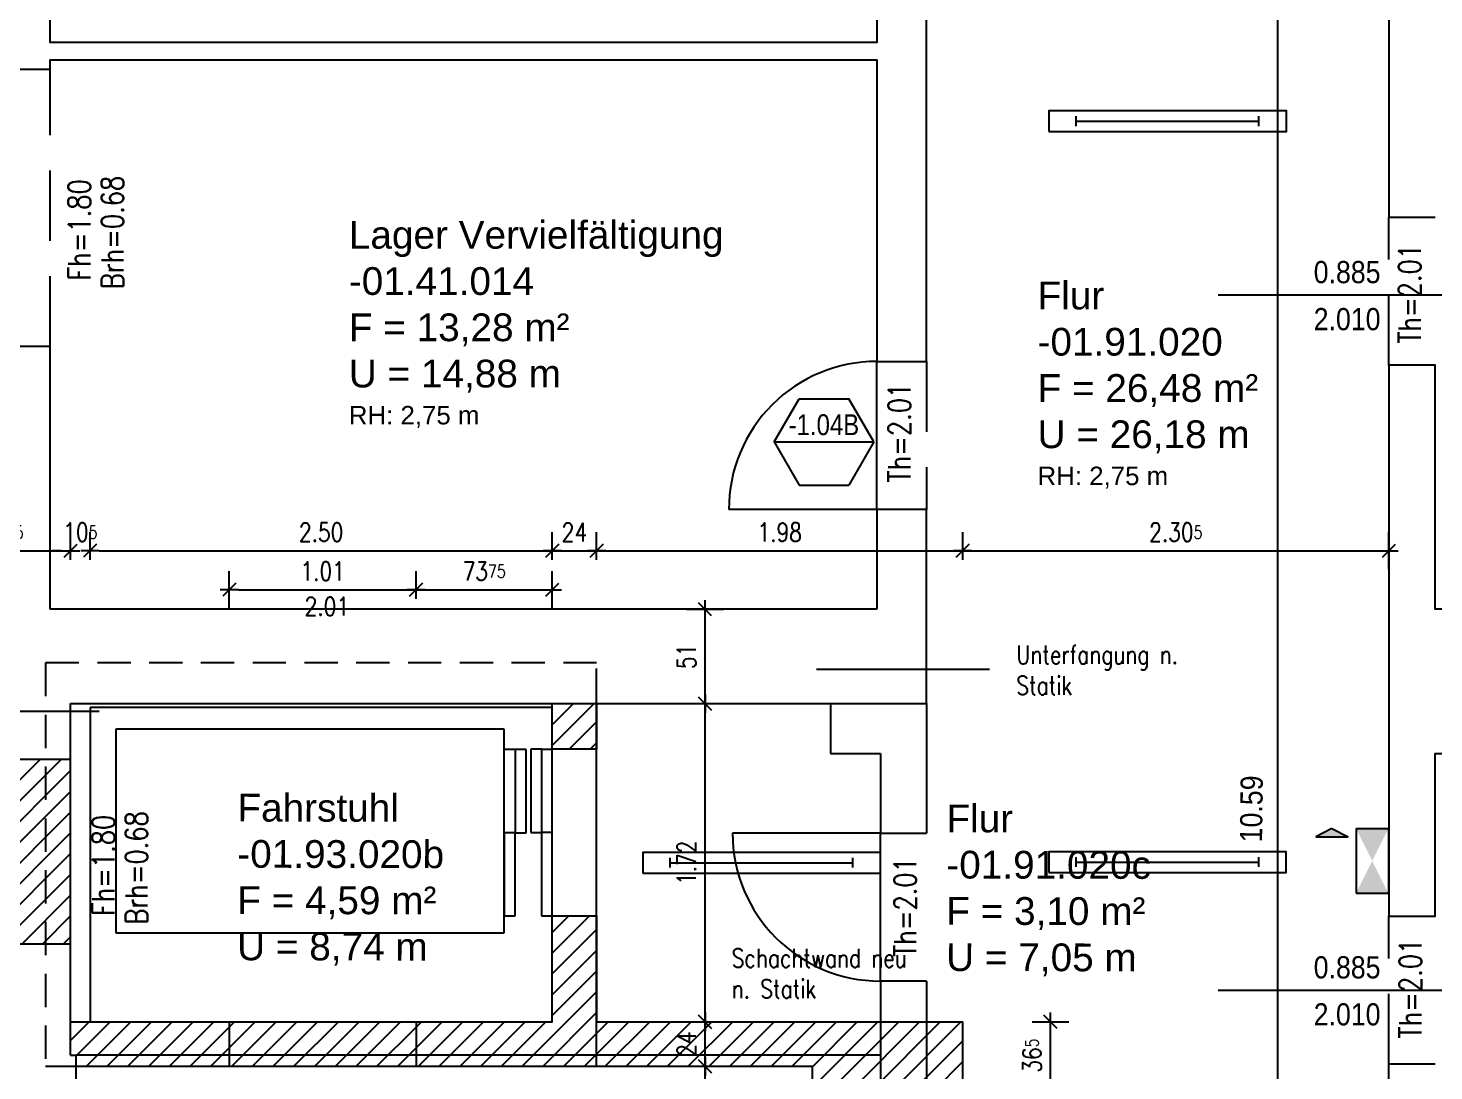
# Model space of a CAD drawing. Header units: metres. Extents: x 157 to 276, y 126 to 187.
# Drawn here: x 161.51 to 169.11, y 175.04 to 180.68 of the extents above; entities that cross this region are included whole.
import ezdxf
from ezdxf.enums import TextEntityAlignment as Align

# ---------------------------------------------------------------- set-up
doc = ezdxf.new("R2010")
doc.units = ezdxf.units.M
doc.header["$LTSCALE"] = 0.03
for name, pattern in [('AUSGEZOGEN', [0]), ('DOT', [0]), ('GESTRICHELT', [9, 6, -3]), ('STRICHLINIE', [19.05, 12.7, -6.35])]:
    doc.linetypes.add(name, pattern=pattern)
for name, color, linetype in [('A_abriss', 44, '_ABBRUCH'), ('A_aufzug', 3, 'Continuous'), ('A_bemaßung', 2, 'Continuous'), ('A_Elektro', 1, 'Continuous'), ('A_höhen', 3, 'Continuous'), ('A_NR_TÜR', 1, 'Continuous'), ('A_räume', 5, 'Continuous'), ('A_schraffur', 10, 'Continuous'), ('A_text', 5, 'Continuous'), ('A_Tuernummern', 1, 'Continuous'), ('A_TXT-TUER', 1, 'Continuous'), ('A_türen', 9, 'Continuous'), ('A_verdeckt', 8, 'STRICHLINIE'), ('A_wände', 6, 'Continuous'), ('A_WÄNDE_NEU', 6, 'Continuous'), ('E__LEUCHTEN', 6, 'AUSGEZOGEN')]:
    doc.layers.add(name, color=color, linetype=linetype)
doc.styles.add('arial-n', font='ARIALN.TTF')
doc.styles.add('BOLDSIMP_FNT', font='TXT', dxfattribs={"height": 1})
doc.styles.add('NORM', font='simplex.shx', dxfattribs={"width": 0.7, "bigfont": 'bigfont.shx'})
doc.styles.add('PITSIMP8', font='PITSIMP8.SHX')
doc.styles.add('SIMPLEX', font='simplex.shx', dxfattribs={"width": 0.8, "height": 0.1})
doc.linetypes.add('_ABBRUCH', pattern='A,25,[101,cadkon.shx,S=3.5,R=0,X=0,Y=0],25', length=50)
doc.dimstyles.get("Standard").update_dxf_attribs({"dimtxt": 0.18, "dimasz": 0.18, "dimexe": 0.18, "dimexo": 0.0625, "dimgap": 0.09, "dimtad": 0, "dimtih": 1, "dimtoh": 1, "dimdec": 4, "dimzin": 0, "dimdsep": 46, "dimlunit": 3, "dimtxsty": 'Standard', "dimcen": 0.09, "dimadec": 0, "dimazin": 0, "dimtfac": 1, "dimtdec": 4, "dimtofl": 0, "dimtmove": 2, "dimatfit": 3, "dimfxl": 1, "dimtolj": 1, "dimtzin": 0, "dimarcsym": 0})

# ---------------------------------------------------------------- blocks, each defined once
blk = doc.blocks.new('Aufzug')
at = {"layer": 'A_aufzug', "color": 1, "linetype": 'GESTRICHELT'}
for p, q in [((2.74, 0.24), (-0.24, 0.24)), ((-0.24, 0.24), (-0.24, -1.94)), ((2.74, 0.03), (2.74, 0.24))]:
    blk.add_line(p, q, dxfattribs=at)
at = {"layer": 'A_aufzug', "linetype": 'Continuous'}
for p, q in [((2.5, 0), (0, 0)), ((0, 0), (0, -1.7)), ((2.5, -1.7), (2.5, 0)), ((2.74, -1.94), (2.74, 0.03)), ((2.2395, -0.1186), (0.1395, -0.1186)), ((0.1395, -0.1186), (0.1395, -1.2186)), ((2.2395, -1.2186), (2.2395, -0.1186)), ((2.2995, -0.2274), (2.2395, -0.2274)), ((2.2995, -0.2274), (2.2995, -0.6774)), ((2.3595, -0.2274), (2.2995, -0.2274)), ((2.3595, -0.6774), (2.3595, -0.2274)), ((2.3834, -0.2266), (2.3834, -0.6766)), ((2.4434, -0.2266), (2.3834, -0.2266)), ((2.4434, -0.6766), (2.4434, -0.2266)), ((2.4435, -0.2266), (2.5, -0.2266)), ((2.74, -0.2266), (2.5, -0.2266)), ((2.2995, -0.6774), (2.2395, -0.6774)), ((2.2395, -0.6774), (2.2395, -1.1276)), ((2.2995, -1.1276), (2.2995, -0.6774)), ((2.2995, -0.6774), (2.3595, -0.6774)), ((2.3834, -0.6766), (2.4434, -0.6766)), ((2.4414, -0.6766), (2.4414, -1.1266)), ((2.5, -0.6766), (2.4434, -0.6766)), ((2.2395, -1.1276), (2.2995, -1.1276)), ((2.4414, -1.1266), (2.5, -1.1266)), ((2.5, -1.1266), (2.74, -1.1266)), ((0.1395, -1.2186), (2.2395, -1.2186)), ((0, -1.7), (2.5, -1.7)), ((-0.24, -1.94), (2.74, -1.94))]:
    blk.add_line(p, q, dxfattribs=at)
blk = doc.blocks.new('DIMCROSS')
at = {"color": 0, "linetype": 'ByBlock'}
blk.add_line((-1, 0), (1, 0), dxfattribs=at)
at = {"linetype": 'ByBlock'}
blk.add_line((-0.707107, -0.707107), (0.707107, 0.707107), dxfattribs=at)
blk = doc.blocks.new('*D31')
at = {"layer": 'A_bemaßung', "color": 1, "lineweight": -2}
for p, q in [((161.0407, 177.7541), (161.0407, 177.9541)), ((161.7357, 177.8041), (161.7357, 177.9541)), ((161.0907, 177.8541), (161.6857, 177.8541))]:
    blk.add_line(p, q, dxfattribs=at)
at = {"layer": 'Defpoints', "color": 0}
for p in [(161.7357, 177.8541), (161.7357, 176.8776), (161.0407, 176.8276)]:
    blk.add_point(p, dxfattribs=at)
at = {"layer": 'A_bemaßung', "color": 1, "lineweight": -2, "xscale": 0.05, "yscale": 0.05, "zscale": 0.05, "rotation": 180}
blk.add_blockref('DIMCROSS', (161.0407, 177.8541), dxfattribs=at)
at = {"layer": 'A_bemaßung', "color": 1, "lineweight": -2, "xscale": 0.05, "yscale": 0.05, "zscale": 0.05}
blk.add_blockref('DIMCROSS', (161.7357, 177.8541), dxfattribs=at)
at = {"layer": 'A_bemaßung', "color": 3, "insert": (161.3882, 177.9541), "char_height": 0.1, "attachment_point": 5, "style": 'SIMPLEX'}
blk.add_mtext('\\A1;69{\\A1\\H0.7x\\S5;}', dxfattribs=at)
blk = doc.blocks.new('*D32')
at = {"layer": 'A_bemaßung', "color": 1, "lineweight": -2}
for p, q in [((161.8407, 177.8041), (161.8407, 177.9541)), ((161.6857, 177.8541), (161.6357, 177.8541)), ((161.8907, 177.8541), (161.9407, 177.8541))]:
    blk.add_line(p, q, dxfattribs=at)
at = {"layer": 'Defpoints', "color": 0}
for p in [(161.8407, 177.8541), (161.7357, 176.8776), (161.8407, 176.8776)]:
    blk.add_point(p, dxfattribs=at)
at = {"layer": 'A_bemaßung', "color": 1, "lineweight": -2, "xscale": 0.05, "yscale": 0.05, "zscale": 0.05}
blk.add_blockref('DIMCROSS', (161.7357, 177.8541), dxfattribs=at)
at = {"layer": 'A_bemaßung', "color": 1, "lineweight": -2, "xscale": 0.05, "yscale": 0.05, "zscale": 0.05, "rotation": 180}
blk.add_blockref('DIMCROSS', (161.8407, 177.8541), dxfattribs=at)
at = {"layer": 'A_bemaßung', "color": 3, "insert": (161.7882, 177.9541), "char_height": 0.1, "attachment_point": 5, "style": 'SIMPLEX'}
blk.add_mtext('\\A1;10{\\A1\\H0.7x\\S5;}', dxfattribs=at)
blk = doc.blocks.new('*D33')
at = {"layer": 'A_bemaßung', "color": 1, "lineweight": -2}
for p, q in [((164.3407, 177.8041), (164.3407, 177.9541)), ((161.8907, 177.8541), (164.2907, 177.8541))]:
    blk.add_line(p, q, dxfattribs=at)
at = {"layer": 'Defpoints', "color": 0}
for p in [(164.3407, 177.8541), (164.3407, 176.9729), (161.8407, 176.8776)]:
    blk.add_point(p, dxfattribs=at)
at = {"layer": 'A_bemaßung', "color": 1, "lineweight": -2, "xscale": 0.05, "yscale": 0.05, "zscale": 0.05, "rotation": 180}
blk.add_blockref('DIMCROSS', (161.8407, 177.8541), dxfattribs=at)
at = {"layer": 'A_bemaßung', "color": 1, "lineweight": -2, "xscale": 0.05, "yscale": 0.05, "zscale": 0.05}
blk.add_blockref('DIMCROSS', (164.3407, 177.8541), dxfattribs=at)
at = {"layer": 'A_bemaßung', "color": 3, "insert": (163.0907, 177.9541), "char_height": 0.1, "attachment_point": 5, "style": 'SIMPLEX'}
blk.add_mtext('\\A1;2.50{\\A1\\H0.7x\\S;}', dxfattribs=at)
blk = doc.blocks.new('*D34')
at = {"layer": 'A_bemaßung', "color": 1, "lineweight": -2}
for p, q in [((164.5807, 177.8041), (164.5807, 177.9541)), ((164.3907, 177.8541), (164.5307, 177.8541))]:
    blk.add_line(p, q, dxfattribs=at)
at = {"layer": 'Defpoints', "color": 0}
for p in [(164.5807, 177.8541), (164.5807, 177.1421), (164.3407, 176.9729)]:
    blk.add_point(p, dxfattribs=at)
at = {"layer": 'A_bemaßung', "color": 1, "lineweight": -2, "xscale": 0.05, "yscale": 0.05, "zscale": 0.05, "rotation": 180}
blk.add_blockref('DIMCROSS', (164.3407, 177.8541), dxfattribs=at)
at = {"layer": 'A_bemaßung', "color": 1, "lineweight": -2, "xscale": 0.05, "yscale": 0.05, "zscale": 0.05}
blk.add_blockref('DIMCROSS', (164.5807, 177.8541), dxfattribs=at)
at = {"layer": 'A_bemaßung', "color": 3, "insert": (164.4607, 177.9541), "char_height": 0.1, "attachment_point": 5, "style": 'SIMPLEX'}
blk.add_mtext('\\A1;24{\\A1\\H0.7x\\S;}', dxfattribs=at)
blk = doc.blocks.new('*D35')
at = {"layer": 'A_bemaßung', "color": 1, "lineweight": -2}
for p, q in [((166.5607, 177.8041), (166.5607, 177.9541)), ((164.6307, 177.8541), (166.5107, 177.8541))]:
    blk.add_line(p, q, dxfattribs=at)
at = {"layer": 'Defpoints', "color": 0}
for p in [(166.5607, 177.8541), (164.5807, 177.1421), (166.5607, 175.3071)]:
    blk.add_point(p, dxfattribs=at)
at = {"layer": 'A_bemaßung', "color": 1, "lineweight": -2, "xscale": 0.05, "yscale": 0.05, "zscale": 0.05, "rotation": 180}
blk.add_blockref('DIMCROSS', (164.5807, 177.8541), dxfattribs=at)
at = {"layer": 'A_bemaßung', "color": 1, "lineweight": -2, "xscale": 0.05, "yscale": 0.05, "zscale": 0.05}
blk.add_blockref('DIMCROSS', (166.5607, 177.8541), dxfattribs=at)
at = {"layer": 'A_bemaßung', "color": 3, "insert": (165.5707, 177.9541), "char_height": 0.1, "attachment_point": 5, "style": 'SIMPLEX'}
blk.add_mtext('\\A1;1.98{\\A1\\H0.7x\\S;}', dxfattribs=at)
blk = doc.blocks.new('*D36')
at = {"layer": 'A_bemaßung', "color": 1, "lineweight": -2}
for p, q in [((168.8657, 177.7541), (168.8657, 177.9541)), ((166.6107, 177.8541), (168.8157, 177.8541))]:
    blk.add_line(p, q, dxfattribs=at)
at = {"layer": 'Defpoints', "color": 0}
for p in [(168.8657, 177.8541), (168.8657, 176.2124), (166.5607, 175.3071)]:
    blk.add_point(p, dxfattribs=at)
at = {"layer": 'A_bemaßung', "color": 1, "lineweight": -2, "xscale": 0.05, "yscale": 0.05, "zscale": 0.05, "rotation": 180}
blk.add_blockref('DIMCROSS', (166.5607, 177.8541), dxfattribs=at)
at = {"layer": 'A_bemaßung', "color": 1, "lineweight": -2, "xscale": 0.05, "yscale": 0.05, "zscale": 0.05}
blk.add_blockref('DIMCROSS', (168.8657, 177.8541), dxfattribs=at)
at = {"layer": 'A_bemaßung', "color": 3, "insert": (167.7132, 177.9541), "char_height": 0.1, "attachment_point": 5, "style": 'SIMPLEX'}
blk.add_mtext('\\A1;2.30{\\A1\\H0.7x\\S5;}', dxfattribs=at)
blk = doc.blocks.new('*D37')
at = {"layer": 'A_bemaßung', "color": 1, "lineweight": -2}
for p, q in [((162.5939, 177.5433), (162.5939, 177.7433)), ((163.6039, 177.5933), (163.6039, 177.7433)), ((162.6439, 177.6433), (163.5539, 177.6433))]:
    blk.add_line(p, q, dxfattribs=at)
at = {"layer": 'Defpoints', "color": 0}
for p in [(163.6039, 177.6433), (162.5939, 175.2571), (163.6039, 175.3071)]:
    blk.add_point(p, dxfattribs=at)
at = {"layer": 'A_bemaßung', "color": 1, "lineweight": -2, "xscale": 0.05, "yscale": 0.05, "zscale": 0.05, "rotation": 180}
blk.add_blockref('DIMCROSS', (162.5939, 177.6433), dxfattribs=at)
at = {"layer": 'A_bemaßung', "color": 1, "lineweight": -2, "xscale": 0.05, "yscale": 0.05, "zscale": 0.05}
blk.add_blockref('DIMCROSS', (163.6039, 177.6433), dxfattribs=at)
at = {"layer": 'A_bemaßung', "color": 3, "insert": (163.0989, 177.7433), "char_height": 0.1, "attachment_point": 5, "style": 'SIMPLEX'}
blk.add_mtext('\\A1;1.01', dxfattribs=at)
blk = doc.blocks.new('*D38')
at = {"layer": 'A_bemaßung', "color": 1, "lineweight": -2}
for p, q in [((164.3407, 177.5433), (164.3407, 177.7433)), ((163.6539, 177.6433), (164.2907, 177.6433))]:
    blk.add_line(p, q, dxfattribs=at)
at = {"layer": 'Defpoints', "color": 0}
for p in [(164.3407, 177.6433), (164.3407, 175.7905), (163.6039, 175.3071)]:
    blk.add_point(p, dxfattribs=at)
at = {"layer": 'A_bemaßung', "color": 1, "lineweight": -2, "xscale": 0.05, "yscale": 0.05, "zscale": 0.05, "rotation": 180}
blk.add_blockref('DIMCROSS', (163.6039, 177.6433), dxfattribs=at)
at = {"layer": 'A_bemaßung', "color": 1, "lineweight": -2, "xscale": 0.05, "yscale": 0.05, "zscale": 0.05}
blk.add_blockref('DIMCROSS', (164.3407, 177.6433), dxfattribs=at)
at = {"layer": 'A_bemaßung', "color": 3, "insert": (163.9723, 177.7433), "char_height": 0.1, "attachment_point": 5, "style": 'SIMPLEX'}
blk.add_mtext('\\A1;73{\\A1\\H0.7x\\S75;}', dxfattribs=at)
blk = doc.blocks.new('*D45')
at = {"layer": 'A_schraffur', "color": 1, "lineweight": -2}
for p, q in [((165.117, 175.0671), (165.267, 175.0671)), ((165.167, 171.0929), (165.167, 175.0171)), ((165.067, 171.0429), (165.267, 171.0429))]:
    blk.add_line(p, q, dxfattribs=at)
at = {"layer": 'Defpoints', "color": 0}
for p in [(165.117, 175.0671), (165.167, 175.0671), (165.067, 171.0429)]:
    blk.add_point(p, dxfattribs=at)
at = {"layer": 'A_schraffur', "color": 1, "lineweight": -2, "xscale": 0.05, "yscale": 0.05, "zscale": 0.05}
for p, rotation in [((165.167, 175.0671), 90), ((165.167, 171.0429), 270)]:
    blk.add_blockref('DIMCROSS', p, dxfattribs=dict(at, rotation=rotation))
at = {"layer": 'A_schraffur', "color": 3, "insert": (165.067, 173.055), "char_height": 0.1, "attachment_point": 5, "rotation": 90, "style": 'SIMPLEX'}
blk.add_mtext('\\A1;4.02{\\A1\\H0.7x\\S5;}', dxfattribs=at)
blk = doc.blocks.new('*D46')
at = {"layer": 'A_schraffur', "color": 1, "lineweight": -2}
for p, q in [((165.117, 175.3071), (165.267, 175.3071)), ((165.167, 175.1171), (165.167, 175.2571))]:
    blk.add_line(p, q, dxfattribs=at)
at = {"layer": 'Defpoints', "color": 0}
for p in [(165.0921, 175.3071), (165.167, 175.3071), (165.117, 175.0671)]:
    blk.add_point(p, dxfattribs=at)
at = {"layer": 'A_schraffur', "color": 1, "lineweight": -2, "xscale": 0.05, "yscale": 0.05, "zscale": 0.05}
for p, rotation in [((165.167, 175.3071), 90), ((165.167, 175.0671), 270)]:
    blk.add_blockref('DIMCROSS', p, dxfattribs=dict(at, rotation=rotation))
at = {"layer": 'A_schraffur', "color": 3, "insert": (165.067, 175.1871), "char_height": 0.1, "attachment_point": 5, "rotation": 90, "style": 'SIMPLEX'}
blk.add_mtext('\\A1;24{\\A1\\H0.7x\\S;}', dxfattribs=at)
blk = doc.blocks.new('*D47')
at = {"layer": 'A_schraffur', "color": 1, "lineweight": -2}
for p, q in [((165.117, 177.0275), (165.267, 177.0275)), ((165.167, 175.3571), (165.167, 176.9775))]:
    blk.add_line(p, q, dxfattribs=at)
at = {"layer": 'Defpoints', "color": 0}
for p in [(165.063, 177.0275), (165.167, 177.0275), (165.0921, 175.3071)]:
    blk.add_point(p, dxfattribs=at)
at = {"layer": 'A_schraffur', "color": 1, "lineweight": -2, "xscale": 0.05, "yscale": 0.05, "zscale": 0.05}
for p, rotation in [((165.167, 177.0275), 90), ((165.167, 175.3071), 270)]:
    blk.add_blockref('DIMCROSS', p, dxfattribs=dict(at, rotation=rotation))
at = {"layer": 'A_schraffur', "color": 3, "insert": (165.067, 176.1673), "char_height": 0.1, "attachment_point": 5, "rotation": 90, "style": 'SIMPLEX'}
blk.add_mtext('\\A1;1.72{\\A1\\H0.7x\\S;}', dxfattribs=at)
blk = doc.blocks.new('*D48')
at = {"layer": 'A_schraffur', "color": 1, "lineweight": -2}
for p, q in [((165.067, 177.5375), (165.267, 177.5375)), ((165.167, 177.0775), (165.167, 177.4875))]:
    blk.add_line(p, q, dxfattribs=at)
at = {"layer": 'Defpoints', "color": 0}
for p in [(165.063, 177.5375), (165.167, 177.5375), (165.063, 177.0275)]:
    blk.add_point(p, dxfattribs=at)
at = {"layer": 'A_schraffur', "color": 1, "lineweight": -2, "xscale": 0.05, "yscale": 0.05, "zscale": 0.05}
for p, rotation in [((165.167, 177.5375), 90), ((165.167, 177.0275), 270)]:
    blk.add_blockref('DIMCROSS', p, dxfattribs=dict(at, rotation=rotation))
at = {"layer": 'A_schraffur', "color": 3, "insert": (165.067, 177.2825), "char_height": 0.1, "attachment_point": 5, "rotation": 90, "style": 'SIMPLEX'}
blk.add_mtext('\\A1;51{\\A1\\H0.7x\\S;}', dxfattribs=at)
blk = doc.blocks.new('*D53')
at = {"layer": 'A_schraffur', "color": 1, "lineweight": -2}
for p, q in [((166.9355, 175.3071), (167.1355, 175.3071)), ((167.0355, 174.9921), (167.0355, 175.2571))]:
    blk.add_line(p, q, dxfattribs=at)
at = {"layer": 'Defpoints', "color": 0}
for p in [(166.4391, 175.3071), (167.0355, 175.3071), (166.5607, 174.9421)]:
    blk.add_point(p, dxfattribs=at)
at = {"layer": 'A_schraffur', "color": 1, "lineweight": -2, "xscale": 0.05, "yscale": 0.05, "zscale": 0.05}
for p, rotation in [((167.0355, 175.3071), 90), ((167.0355, 174.9421), 270)]:
    blk.add_blockref('DIMCROSS', p, dxfattribs=dict(at, rotation=rotation))
at = {"layer": 'A_schraffur', "color": 3, "insert": (166.9355, 175.1246), "char_height": 0.1, "attachment_point": 5, "rotation": 90, "style": 'SIMPLEX'}
blk.add_mtext('\\A1;36{\\A1\\H0.7x\\S5;}', dxfattribs=at)
blk = doc.blocks.new('Tür-Nr')
at = {"layer": 'A_NR_TÜR'}
for p, q in [((-0.0573, -108.8652), (0.0772, -108.6321)), ((0.0772, -108.6321), (0.3468, -108.6321)), ((0.4812, -108.8652), (0.3468, -108.6321)), ((-0.0573, -108.8652), (0.4812, -108.8652)), ((-0.0573, -108.8652), (0.0772, -109.0983)), ((0.4812, -108.8652), (0.3468, -109.0983)), ((0.0772, -109.0983), (0.3468, -109.0983))]:
    blk.add_line(p, q, dxfattribs=at)
at = {"layer": 'A_TXT-TUER', "style": 'arial-n', "flags": 4}
blk.add_attdef('TÜR-NR.', text='', height=0.1129, dxfattribs=at).set_placement((0.2114, -108.7723), align=Align.MIDDLE_CENTER)
at = {"layer": 'A_TXT-TUER', "style": 'NORM', "width": 0.7}
for tag, flags, p in [('BRANDSCHUTZ', 4, (0.2287, -108.9809)), ('DIN', 5, (0.214, -109.1983)), ('ABMESSUNG', 5, (0.214, -109.3327)), ('MATERIAL', 5, (0.214, -109.4671)), ('WANDART', 5, (0.214, -109.6015)), ('ZARGE', 5, (0.214, -109.7359)), ('SCHLOSS', 5, (0.214, -109.8703)), ('BESCHLÄGE', 5, (0.214, -110.0047)), ('SONSTIGES', 5, (0.214, -110.1391))]:
    blk.add_attdef(tag, text='', height=0.0784, dxfattribs=dict(at, flags=flags)).set_placement(p, align=Align.MIDDLE_CENTER)
blk = doc.blocks.new('2DEL_457')
for p, q in [((-0.3844, -0.2363), (-0.3844, 0.2363)), ((0.3844, -0.2363), (0.3844, 0.2363)), ((-0.3844, 0), (0.3844, 0))]:
    blk.add_line(p, q)
blk.add_lwpolyline([(-0.5, -0.5), (0.5, -0.5), (0.5, 0.5), (-0.5, 0.5)], close=True)
at = {"style": 'PITSIMP8', "flags": 9}
for tag, p in [('BEZEICHNUNG', (-0.0298, 0.1793)), ('RAUM/GRUPPE', (-0.0298, 0.1593)), ('POS.NR.G-LV', (-0.0298, 0.1393)), ('FABRIKAT', (-0.0298, 0.1193)), ('KENNUNG', (-0.0298, 0.0793)), ('LEISTUNG', (-0.0298, 0.0593)), ('TYP', (-0.0298, 0.0993)), ('VOLUMENSTROM', (-0.0298, 0.0393)), ('DRUCK/-STUFE', (-0.0298, 0.0193)), ('ANSCHLUSS', (-0.0298, -0.0007)), ('TEMPERATUR', (-0.0298, -0.0607)), ('GROESSE', (-0.0298, -0.0207)), ('DN', (-0.0298, -0.0407)), ('SPANNUNG/FREQUENZ', (-0.0298, -0.1207)), ('SCHUTZART', (-0.0298, -0.1007)), ('DREHZAHL', (-0.0298, -0.0807)), ('GEWICHT', (-0.0298, -0.1407)), ('FREI', (-0.0298, -0.1607)), ('FREI', (-0.0298, -0.1807)), ('FREI', (-0.0298, -0.2007))]:
    blk.add_attdef(tag, text='', height=0.01, dxfattribs=at).set_placement(p, align=Align.MIDDLE)
blk = doc.blocks.new('PL')
at = {"color": 3}
for p, q in [((-119.5, -66.1), (-119.5, 58.9)), ((-119.5, 58.9), (130.5, 58.9)), ((130.5, -66.1), (130.5, 58.9)), ((-119.5, -66.1), (130.5, -66.1)), ((-119.5, -159.8), (-88.2, -97.3)), ((-88.2, -222.3), (-88.2, -97.3)), ((-119.5, -159.8), (-88.2, -222.3))]:
    blk.add_line(p, q, dxfattribs=at)
for points in [[(-119.5, 58.9), (-119.5, -66.1), (130.5, -66.1), (130.5, 58.9)], [(-88.2, -97.3), (-88.2, -222.3), (-119.5, -159.8)]]:
    blk.add_solid(points, dxfattribs=at)
blk = doc.blocks.new('A$C2D1211C5')
at = {"layer": 'E__LEUCHTEN', "color": 5, "xscale": 1.285160624999662, "yscale": 0.1120140000000447, "zscale": 1.285160625}
for p in [(6.7479, 30.1343), (4.5525, 26.1252), (6.7475, 26.1289)]:
    blk.add_blockref('2DEL_457', p, dxfattribs=at)
at = {"layer": 'E__LEUCHTEN', "xscale": 0.001396999999997206, "yscale": 0.001396999999997206, "zscale": 0.001397, "rotation": 270}
blk.add_blockref('PL', (7.8598, 26.1426), dxfattribs=at)

msp = doc.modelspace()

# ---------------------------------------------------------------- hatches: boundary and pattern name
at = {"layer": 'A_schraffur'}
h = msp.add_hatch(dxfattribs=at)
h.set_pattern_fill('ANSI31', color=256, scale=0.025, style=0)
h.paths.add_polyline_path([(164.58066, 177.02755), (164.34067, 177.02755), (164.34067, 176.78056), (164.58066, 176.78056)])
h.paths.add_polyline_path([(164.58066, 175.88056), (164.34067, 175.88056), (164.34067, 175.35791), (164.42975, 175.12767), (164.58066, 175.12767)])
h.paths.add_polyline_path([(164.34067, 175.35791), (164.34067, 175.30713), (163.6039, 175.30713), (163.6039, 175.12766), (164.42975, 175.12767)])
h.paths.add_polyline_path([(164.58066, 175.12767), (164.42975, 175.12767), (164.45318, 175.06713), (164.58066, 175.06713)])
h.paths.add_polyline_path([(164.42975, 175.12767), (163.6039, 175.12766), (163.6039, 175.06713), (164.45318, 175.06713)])
h.paths.add_polyline_path([(162.5939, 175.30713), (161.73567, 175.30713), (161.73566, 175.12766), (161.76591, 175.12766), (162.5939, 175.12766)])
h.paths.add_polyline_path([(162.5939, 175.12766), (161.76591, 175.12766), (161.76592, 175.06713), (162.5939, 175.06713)])
at = {"layer": 'A_schraffur', "linetype": 'Continuous'}
h = msp.add_hatch(dxfattribs=at)
h.set_pattern_fill('ANSI31', color=256, style=0)
h.paths.add_polyline_path([(161.04067, 176.67757), (161.18571, 176.67759), (161.18572, 176.72754), (161.7357, 176.7276), (161.7357, 175.72762), (161.18571, 175.72762), (161.18571, 175.77764), (161.04069, 175.77765)])
h = msp.add_hatch(dxfattribs=at)
h.set_pattern_fill('ANSI31', color=256, style=0)
h.paths.add_polyline_path([(161.04067, 176.67757), (161.18571, 176.67759), (161.18572, 176.72754), (161.7357, 176.7276), (161.7357, 175.72762), (161.18571, 175.72762), (161.18571, 175.77764), (161.04069, 175.77765)])
at = {"layer": 'A_schraffur'}
h = msp.add_hatch(dxfattribs=at)
h.set_pattern_fill('ANSI31', color=256, scale=0.025, style=0)
h.paths.add_polyline_path([(161.04067, 176.67757), (161.18571, 176.67759), (161.18572, 176.72754), (161.7357, 176.7276), (161.7357, 175.72762), (161.18571, 175.72762), (161.18571, 175.77764), (161.04069, 175.77765)])
h = msp.add_hatch(dxfattribs=at)
h.set_pattern_fill('ANSI31', color=256, scale=0.025, style=0)
h.paths.add_polyline_path([(163.6039, 175.30713), (162.5939, 175.30713), (162.5939, 175.12766), (163.6039, 175.12766)])
h.paths.add_polyline_path([(163.6039, 175.12766), (162.5939, 175.12766), (162.5939, 175.06713), (163.6039, 175.06713)])
h = msp.add_hatch(dxfattribs=at)
h.set_pattern_fill('ANSI31', color=256, scale=0.025, style=0)
h.paths.add_polyline_path([(166.11567, 175.30713), (164.58066, 175.30713), (164.58066, 175.12767), (166.11566, 175.12767)])
h.paths.add_polyline_path([(166.11566, 175.12767), (164.58066, 175.12767), (164.58066, 175.06713), (165.74566, 175.06713), (165.74566, 174.94213), (166.11567, 174.94213)])
h.paths.add_polyline_path([(166.36563, 175.13162), (166.11566, 175.13162), (166.11566, 175.12767), (166.11567, 174.94213), (166.36563, 174.94213)])
h.paths.add_polyline_path([(166.36563, 175.30713), (166.11567, 175.30713), (166.11566, 175.13162), (166.36563, 175.13162)])
h.paths.add_polyline_path([(166.56066, 175.30713), (166.36563, 175.30713), (166.36563, 175.13162), (166.56066, 175.13162)])
h.paths.add_polyline_path([(166.56066, 175.13162), (166.36563, 175.13162), (166.36563, 174.94213), (166.56066, 174.94213)])

# ---------------------------------------------------------------- linework, layer by layer
at = {"layer": 'A_abriss', "ltscale": 0.5}
for p, q in [((165.84564, 177.02754), (165.84566, 176.75755)), ((166.36566, 177.02755), (166.36561, 176.3276)), ((165.84566, 176.75755), (166.11566, 176.75756)), ((166.11566, 176.75756), (166.11571, 176.32762)), ((166.11571, 176.32762), (165.31572, 176.32762)), ((166.11569, 175.52766), (166.11571, 176.32762)), ((166.11571, 176.32762), (166.36567, 176.3276)), ((166.11569, 175.52766), (166.11566, 175.12767)), ((166.36563, 175.52764), (166.11569, 175.52766)), ((166.36563, 175.52764), (166.36564, 174.53201)), ((166.11566, 175.12767), (161.76591, 175.12766)), ((166.11566, 175.12767), (166.11568, 174.53201))]:
    msp.add_line(p, q, dxfattribs=at)
msp.add_arc((166.11571, 176.32762), 0.79998, 180.000006, 269.997132, dxfattribs=at)
at = {"layer": 'A_bemaßung', "linetype": 'Continuous'}
msp.add_line((168.26568, 171.08726), (168.26568, 181.87728), dxfattribs=at)
at = {"layer": 'A_bemaßung'}
for p, q in [((167.9426, 179.23712), (169.50185, 179.23712)), ((167.9426, 175.47878), (169.50185, 175.47878))]:
    msp.add_line(p, q, dxfattribs=at)
at = {"layer": 'A_text', "linetype": 'Continuous'}
msp.add_line((166.70609, 177.21104), (165.76937, 177.21104), dxfattribs=at)
at = {"layer": 'A_text'}
msp.add_line((160.28352, 176.98661), (161.89064, 176.98662), dxfattribs=at)
at = {"layer": 'A_türen', "linetype": 'Continuous'}
for q in [(166.09565, 178.87745), (165.29566, 178.07749)]:
    msp.add_line((166.09562, 178.0775), q, dxfattribs=at)
msp.add_arc((166.09562, 178.0775), 0.79995, 89.997854, 180.001427, dxfattribs=at)
at = {"layer": 'A_verdeckt'}
for p, q in [((161.62563, 178.95743), (161.62565, 180.45735)), ((168.86566, 178.85747), (168.86567, 179.65743)), ((166.36565, 178.87743), (166.36565, 178.07749)), ((168.86566, 175.0777), (168.86567, 175.87762))]:
    msp.add_line(p, q, dxfattribs=at)
at = {"layer": 'A_wände', "linetype": 'Continuous'}
for p, q in [((168.86567, 180.85231), (168.86567, 179.6574)), ((168.86567, 179.6574), (169.11566, 179.6574)), ((161.62563, 178.95743), (161.15068, 178.95744)), ((161.62562, 177.53753), (161.62563, 178.95743)), ((166.36565, 178.0775), (166.09562, 178.0775)), ((166.09562, 178.0775), (166.09562, 177.53754)), ((166.36566, 177.02755), (166.36565, 178.0775)), ((166.09562, 177.53754), (161.62562, 177.53753)), ((161.7357, 176.72756), (161.73567, 177.02757)), ((161.73567, 177.02757), (165.84564, 177.02754)), ((165.84564, 177.02754), (166.36566, 177.02755)), ((161.18572, 176.72754), (161.7357, 176.72756)), ((161.7357, 175.72762), (161.7357, 176.72756)), ((161.7357, 175.72762), (161.18571, 175.72763)), ((161.73566, 175.12766), (161.7357, 175.72762)), ((161.73566, 175.12766), (161.76591, 175.12766)), ((161.76596, 174.80764), (161.76591, 175.12766)), ((169.11568, 175.07767), (168.86564, 175.07769)), ((168.86566, 171.18728), (168.86566, 175.0777))]:
    msp.add_line(p, q, dxfattribs=at)
at = {"layer": 'A_wände'}
for p, q in [((162.5939, 175.30713), (162.5939, 175.06713)), ((162.5939, 175.30713), (163.6039, 175.30713)), ((163.6039, 175.30713), (163.6039, 175.06713)), ((162.5939, 175.06713), (163.6039, 175.06713))]:
    msp.add_line(p, q, dxfattribs=at)
at = {"layer": 'A_wände', "linetype": 'Continuous'}
for points in [[(161.62564, 181.19226), (161.15067, 181.19229), (161.15067, 181.34227), (160.92068, 181.34226), (160.92066, 180.30736), (161.1507, 180.30735), (161.15066, 180.45733), (161.62565, 180.45735), (161.62563, 180.50732), (166.09565, 180.50734), (166.09565, 178.87745), (166.36565, 178.87743), (166.36567, 180.90232), (166.09564, 180.90233), (166.09565, 180.60216), (161.62566, 180.60215), (161.62564, 181.19226)], [(169.38567, 177.02754), (173.44566, 177.02757), (173.44566, 175.65261), (173.99566, 175.65262), (173.99568, 175.50265), (174.13566, 175.50264), (174.13567, 178.48735), (173.98567, 178.48737), (173.98566, 178.33737), (173.43567, 178.33748), (173.43564, 177.53752), (169.11566, 177.53753), (169.11567, 178.85743), (168.86566, 178.85747), (168.86569, 175.87761), (169.11566, 175.87762), (169.11569, 176.75754), (169.38566, 176.75754), (169.38567, 177.02754)]]:
    msp.add_lwpolyline(points, dxfattribs=at)
at = {"layer": 'A_WÄNDE_NEU'}
for p, q in [((161.76591, 175.06713), (162.5939, 175.06713)), ((163.6039, 175.06713), (165.74566, 175.06713))]:
    msp.add_line(p, q, dxfattribs=at)
for points in [[(164.58066, 177.02755), (164.58066, 176.78056), (164.34067, 176.78056), (164.34067, 177.02755)], [(163.6039, 175.30713), (164.34067, 175.30713), (164.34067, 175.88056), (164.58066, 175.88056), (164.58066, 175.30713), (166.56066, 175.30713)], [(161.73567, 175.30713), (162.5939, 175.30713)], [(165.74566, 175.06713), (165.74566, 174.94213), (166.56066, 174.94213), (166.56066, 175.30713)]]:
    msp.add_lwpolyline(points, dxfattribs=at)

# ---------------------------------------------------------------- block references
at = {"layer": 'A_aufzug'}
msp.add_blockref('Aufzug', (161.84067, 177.00713), dxfattribs=at)
at = {"layer": 'A_Elektro'}
msp.add_blockref('A$C2D1211C5', (160.92067, 150.04212), dxfattribs=at)
at = {"layer": 'A_Tuernummern'}
ref = msp.add_blockref('Tür-Nr', (165.59874, 287.30762), dxfattribs=at)
ref.add_attrib('TÜR-NR.', '-1.04B', dxfattribs={"layer": 'A_TXT-TUER', "height": 0.112896, "style": 'arial-n'}).set_placement((165.8101, 178.53528), align=Align.MIDDLE_CENTER)

# ---------------------------------------------------------------- texts
at = {"layer": 'A_abriss', "ltscale": 0.5, "style": 'SIMPLEX', "width": 0.8}
for s, p in [('Fh=1.80', (161.91322, 176.15308)), ('Brh=0.68', (162.09252, 176.13895)), ('Th=2.01', (166.24963, 175.92763))]:
    msp.add_text(s, height=0.12, rotation=90, dxfattribs=at).set_placement(p, align=Align.MIDDLE_CENTER)
at = {"layer": 'A_bemaßung', "color": 7, "linetype": 'DOT', "style": 'BOLDSIMP_FNT', "width": 0.9}
for s, p in [('0.885', (168.45894, 179.26425)), ('2.010', (168.45894, 179.01006)), ('0.885', (168.45894, 175.50592)), ('2.010', (168.45894, 175.25172))]:
    msp.add_text(s, height=0.12, dxfattribs=at).set_placement(p, align=Align.BOTTOM_LEFT)
at = {"layer": 'A_bemaßung', "color": 7, "linetype": 'Continuous', "style": 'BOLDSIMP_FNT', "width": 0.9}
msp.add_text('10.59', height=0.12, rotation=89.3, dxfattribs=at).set_placement((168.21567, 176.27655), align=Align.BOTTOM_LEFT)
at = {"layer": 'A_höhen', "linetype": 'Continuous', "style": 'SIMPLEX', "width": 0.8}
for s, p in [('Fh=1.80', (161.78288, 179.58847)), ('Brh=0.68', (161.96217, 179.57433)), ('Th=2.01', (168.97842, 179.2427)), ('Th=2.01', (166.21816, 178.49219)), ('Th=2.01', (168.98195, 175.48697))]:
    msp.add_text(s, height=0.12, rotation=90, dxfattribs=at).set_placement(p, align=Align.MIDDLE_CENTER)
at = {"layer": 'A_räume', "linetype": 'Continuous', "char_height": 0.15, "width": 6.6459, "attachment_point": 1}
for s, insert in [('\\fArial|b0|i0|c0|p34;Lager Vervielfältigung\\P-01.41.014\\PF = 13,28 m²\\PU = 14,88 m\\P\\H0.1;RH: 2,75 m', (163.24054, 179.63693)), ('\\fArial|b0|i0|c0|p34;Flur\\P-01.91.020\\PF = 26,48 m²\\PU = 26,18 m\\P\\H0.1;RH: 2,75 m', (166.96537, 179.30876))]:
    msp.add_mtext(s, dxfattribs=dict(at, insert=insert))
at = {"layer": 'A_text', "insert": (163.00198, 177.60317), "char_height": 0.1, "width": 1.1421, "attachment_point": 1, "style": 'SIMPLEX'}
msp.add_mtext('2.01', dxfattribs=at)
at = {"layer": 'A_text', "linetype": 'Continuous', "char_height": 0.1, "width": 1.1421, "attachment_point": 1, "style": 'SIMPLEX'}
for s, insert in [('Unterfangung n. Statik', (166.85045, 177.34211)), ('Schachtwand neu n. Statik', (165.31149, 175.7017))]:
    msp.add_mtext(s, dxfattribs=dict(at, insert=insert))
at = {"layer": 'A_text', "linetype": 'Continuous', "char_height": 0.15, "width": 6.6459, "attachment_point": 1, "rotation": 359.899594}
for s, insert in [('\\fArial|b0|i0|c0|p34;Fahrstuhl\\P-01.93.020b\\PF = 4,59 m²\\PU = 8,74 m', (162.63795, 176.54029)), ('\\fArial|b0|i0|c0|p34;Flur\\P-01.91.020c\\PF = 3,10 m² \\PU = 7,05 m', (166.47258, 176.48216))]:
    msp.add_mtext(s, dxfattribs=dict(at, insert=insert))

# ---------------------------------------------------------------- dimensions: what is measured, and where the dimension line sits
at = {"layer": 'A_bemaßung'}
for base, p1, p2, text, override, picture, middle in [((161.73568, 177.85412), (161.04067, 176.82757), (161.73568, 176.87757), '69{\\A1\\H0.7x\\S5;}', {"dimtxt": 0.1, "dimasz": 0.05, "dimexe": 0.1, "dimexo": 0.926554, "dimgap": 0.05, "dimtad": 1, "dimrnd": 0.0025, "dimtxsty": 'SIMPLEX', "dimblk": 'DIMCROSS', "dimblk1": 'DIMCROSS', "dimblk2": 'DIMCROSS', "dimdle": 0.025, "dimclrd": 1, "dimclre": 1, "dimclrt": 3, "dimtix": 1, "dimtvp": 1}, '*D31', (161.38818, 177.95412)), ((161.84067, 177.85412), (161.73568, 176.87757), (161.84067, 176.87757), '10{\\A1\\H0.7x\\S5;}', {"dimtxt": 0.1, "dimasz": 0.05, "dimexe": 0.1, "dimexo": 0.926554, "dimgap": 0.05, "dimtad": 1, "dimrnd": 0.0025, "dimtxsty": 'SIMPLEX', "dimblk": 'DIMCROSS', "dimblk1": 'DIMCROSS', "dimblk2": 'DIMCROSS', "dimdle": 0.025, "dimse1": 1, "dimclrd": 1, "dimclre": 1, "dimclrt": 3, "dimtix": 1, "dimtvp": 1}, '*D32', (161.78818, 177.95412)), ((164.34067, 177.85412), (161.84067, 176.87757), (164.34067, 176.97286), '2.50{\\A1\\H0.7x\\S;}', {"dimtxt": 0.1, "dimasz": 0.05, "dimexe": 0.1, "dimexo": 0.831256, "dimgap": 0.05, "dimtad": 1, "dimrnd": 0.0025, "dimtxsty": 'SIMPLEX', "dimblk": 'DIMCROSS', "dimblk1": 'DIMCROSS', "dimblk2": 'DIMCROSS', "dimdle": 0.025, "dimse1": 1, "dimclrd": 1, "dimclre": 1, "dimclrt": 3, "dimtix": 1, "dimtvp": 1}, '*D33', (163.09067, 177.95412)), ((164.58066, 177.85412), (164.34067, 176.97286), (164.58066, 177.14212), '24{\\A1\\H0.7x\\S;}', {"dimtxt": 0.1, "dimasz": 0.05, "dimexe": 0.1, "dimexo": 0.661997, "dimgap": 0.05, "dimtad": 1, "dimrnd": 0.0025, "dimtxsty": 'SIMPLEX', "dimblk": 'DIMCROSS', "dimblk1": 'DIMCROSS', "dimblk2": 'DIMCROSS', "dimdle": 0.025, "dimse1": 1, "dimclrd": 1, "dimclre": 1, "dimclrt": 3, "dimtix": 1, "dimtvp": 1}, '*D34', (164.46066, 177.95412)), ((166.56066, 177.85412), (164.58066, 177.14212), (166.56066, 175.30713), '1.98{\\A1\\H0.7x\\S;}', {"dimtxt": 0.1, "dimasz": 0.05, "dimexe": 0.1, "dimexo": 2.496992, "dimgap": 0.05, "dimtad": 1, "dimrnd": 0.0025, "dimtxsty": 'SIMPLEX', "dimblk": 'DIMCROSS', "dimblk1": 'DIMCROSS', "dimblk2": 'DIMCROSS', "dimdle": 0.025, "dimse1": 1, "dimclrd": 1, "dimclre": 1, "dimclrt": 3, "dimtix": 1, "dimtvp": 1}, '*D35', (165.57066, 177.95412)), ((168.86569, 177.85412), (166.56066, 175.30713), (168.86569, 176.21238), '2.30{\\A1\\H0.7x\\S5;}', {"dimtxt": 0.1, "dimasz": 0.05, "dimexe": 0.1, "dimexo": 1.541738, "dimgap": 0.05, "dimtad": 1, "dimrnd": 0.0025, "dimtxsty": 'SIMPLEX', "dimblk": 'DIMCROSS', "dimblk1": 'DIMCROSS', "dimblk2": 'DIMCROSS', "dimdle": 0.025, "dimse1": 1, "dimclrd": 1, "dimclre": 1, "dimclrt": 3, "dimtix": 1, "dimtvp": 1}, '*D36', (167.71317, 177.95412)), ((163.6039, 177.64332), (162.5939, 175.25713), (163.6039, 175.30713), '1.01', {"dimtxt": 0.1, "dimasz": 0.05, "dimexe": 0.1, "dimexo": 2.286193, "dimgap": 0.05, "dimtad": 1, "dimrnd": 0.0025, "dimtxsty": 'SIMPLEX', "dimblk": 'DIMCROSS', "dimblk1": 'DIMCROSS', "dimblk2": 'DIMCROSS', "dimdle": 0.025, "dimclrd": 1, "dimclre": 1, "dimclrt": 3, "dimtix": 1, "dimtvp": 1}, '*D37', (163.0989, 177.74332)), ((164.34067, 177.64332), (163.6039, 175.30713), (164.34067, 175.79049), '73{\\A1\\H0.7x\\S75;}', {"dimtxt": 0.1, "dimasz": 0.05, "dimexe": 0.1, "dimexo": 1.752825, "dimgap": 0.05, "dimtad": 1, "dimrnd": 0.0025, "dimtxsty": 'SIMPLEX', "dimblk": 'DIMCROSS', "dimblk1": 'DIMCROSS', "dimblk2": 'DIMCROSS', "dimdle": 0.025, "dimse1": 1, "dimclrd": 1, "dimclre": 1, "dimclrt": 3, "dimtix": 1, "dimtvp": 1}, '*D38', (163.97228, 177.74332))]:
    dim = msp.add_linear_dim(base=base, p1=p1, p2=p2, text=text, dimstyle='Standard', override=override, dxfattribs=at)
    dim.commit()
    dim.dimension.update_dxf_attribs({"geometry": picture, "text_midpoint": middle})
at = {"layer": 'A_schraffur'}
for base, p1, p2, text, override, picture, middle in [((165.16695, 177.53754), (165.06304, 177.02755), (165.06304, 177.53754), '51{\\A1\\H0.7x\\S;}', {"dimtxt": 0.1, "dimasz": 0.05, "dimexe": 0.1, "dimexo": 0.003909, "dimgap": 0.05, "dimtad": 1, "dimtih": 0, "dimtoh": 0, "dimrnd": 0.0025, "dimtxsty": 'SIMPLEX', "dimblk": 'DIMCROSS', "dimdle": 0.025, "dimse1": 1, "dimclrd": 1, "dimclre": 1, "dimclrt": 3, "dimtix": 1, "dimtvp": 1}, '*D48', (165.06695, 177.28254)), ((165.16695, 177.02755), (165.09209, 175.30713), (165.06304, 177.02755), '1.72{\\A1\\H0.7x\\S;}', {"dimtxt": 0.1, "dimasz": 0.05, "dimexe": 0.1, "dimexo": 0.053913, "dimgap": 0.05, "dimtad": 1, "dimtih": 0, "dimtoh": 0, "dimrnd": 0.0025, "dimtxsty": 'SIMPLEX', "dimblk": 'DIMCROSS', "dimdle": 0.025, "dimse1": 1, "dimclrd": 1, "dimclre": 1, "dimclrt": 3, "dimtix": 1, "dimtvp": 1}, '*D47', (165.06695, 176.16734)), ((165.16695, 175.30713), (165.11695, 175.06713), (165.09209, 175.30713), '24{\\A1\\H0.7x\\S;}', {"dimtxt": 0.1, "dimasz": 0.05, "dimexe": 0.1, "dimexo": 0.024865, "dimgap": 0.05, "dimtad": 1, "dimtih": 0, "dimtoh": 0, "dimrnd": 0.0025, "dimtxsty": 'SIMPLEX', "dimblk": 'DIMCROSS', "dimdle": 0.025, "dimse1": 1, "dimclrd": 1, "dimclre": 1, "dimclrt": 3, "dimtix": 1, "dimtvp": 1}, '*D46', (165.06695, 175.18713)), ((167.03549, 175.30713), (166.56066, 174.94213), (166.43912, 175.30713), '36{\\A1\\H0.7x\\S5;}', {"dimtxt": 0.1, "dimasz": 0.05, "dimexe": 0.1, "dimexo": 0.496365, "dimgap": 0.05, "dimtad": 1, "dimtih": 0, "dimtoh": 0, "dimrnd": 0.0025, "dimtxsty": 'SIMPLEX', "dimblk": 'DIMCROSS', "dimdle": 0.025, "dimse1": 1, "dimclrd": 1, "dimclre": 1, "dimclrt": 3, "dimtix": 1, "dimtvp": 1}, '*D53', (166.93549, 175.12463)), ((165.16695, 175.06713), (165.06695, 171.04292), (165.11695, 175.06713), '4.02{\\A1\\H0.7x\\S5;}', {"dimtxt": 0.1, "dimasz": 0.05, "dimexe": 0.1, "dimexo": 0, "dimgap": 0.05, "dimtad": 1, "dimtih": 0, "dimtoh": 0, "dimrnd": 0.0025, "dimtxsty": 'SIMPLEX', "dimblk": 'DIMCROSS', "dimdle": 0.025, "dimclrd": 1, "dimclre": 1, "dimclrt": 3, "dimtix": 1, "dimtvp": 1}, '*D45', (165.06695, 173.05502))]:
    dim = msp.add_linear_dim(base=base, p1=p1, p2=p2, angle=90, text=text, dimstyle='Standard', override=override, dxfattribs=at)
    dim.commit()
    dim.dimension.update_dxf_attribs({"geometry": picture, "text_midpoint": middle})

doc.saveas('drawing.dxf')
